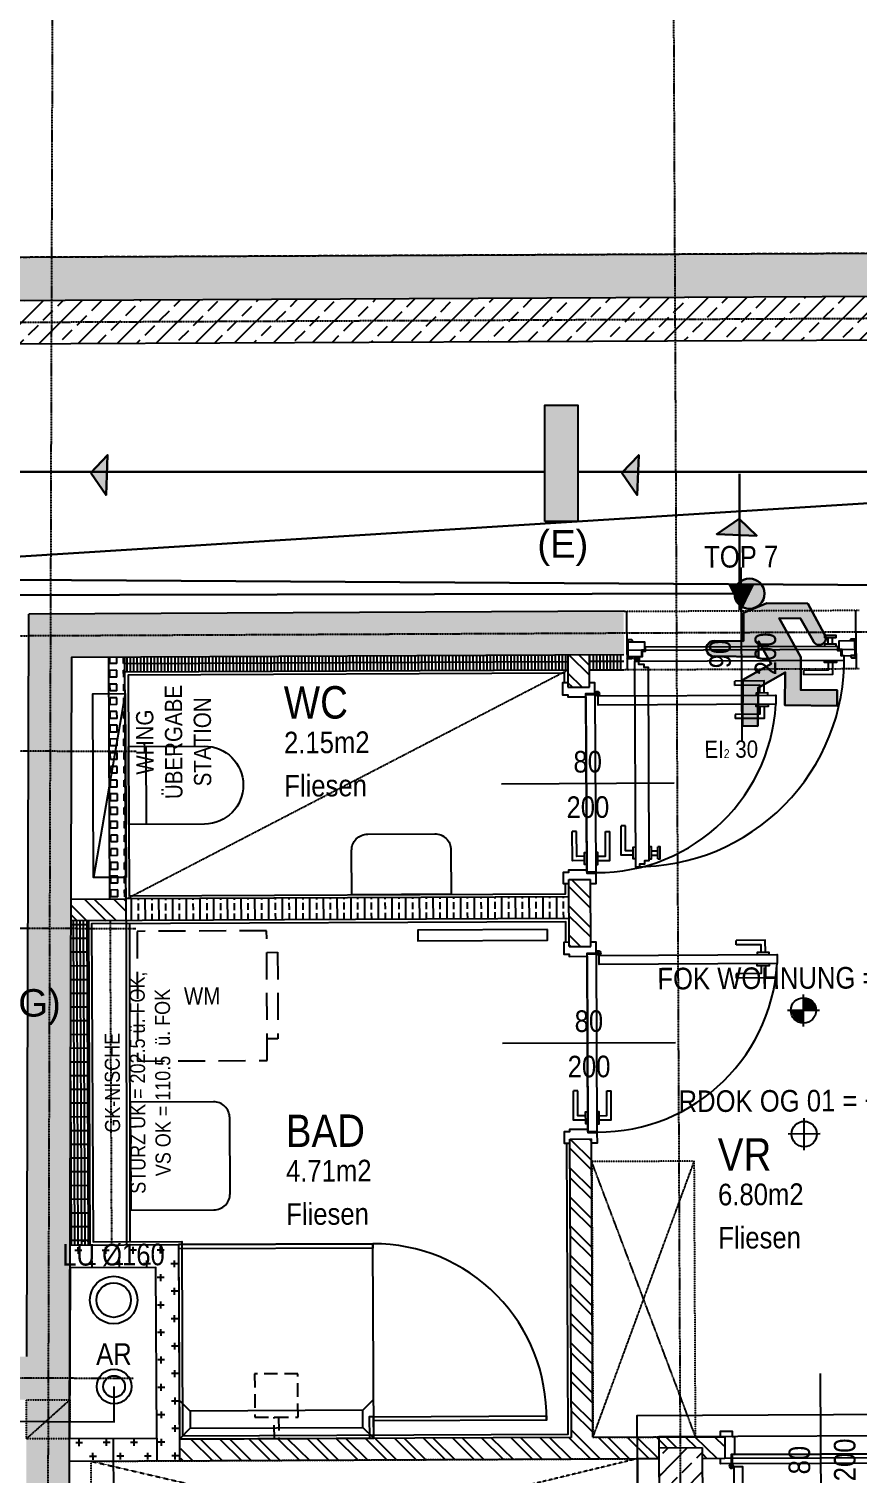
# Model space of a CAD drawing. Header units: millimetres. Extents: x -378801 to -302223, y -36469 to 154078.
# Drawn here: x -346078 to -342238, y 30351 to 37036 of the extents above; entities that cross this region are included whole.
import ezdxf
from ezdxf.enums import TextEntityAlignment as Align

# ---------------------------------------------------------------- set-up
doc = ezdxf.new("R2010")
doc.units = ezdxf.units.MM
for name, pattern in [('HIDDEN', [0.375, 0.25, -0.125]), ('HIDDEN2', [0.1875, 0.125, -0.0625]), ('STRICHLINIE', [0.75, 0.5, -0.25]), ('STRICHPUNKT', [1, 0.5, -0.25, 0, -0.25])]:
    doc.linetypes.add(name, pattern=pattern)
for name, color, linetype in [('00_HLP---------M0', 6, 'Continuous'), ('01-ANS-G00-L01-M0', 8, 'Continuous'), ('01-BFL-G00-L01-M0', 10, 'Continuous'), ('01-SYM-G00-L01-M0', 8, 'Continuous'), ('01-TXT---------M0', 1, 'Continuous'), ('01-TXT---------PP', 1, 'Continuous'), ('01-TXT-G00-L01-M0', 1, 'Continuous'), ('02-ANS-G00-L01-M0', 8, 'Continuous'), ('02-AXO-G00-L01-M0', 8, 'STRICHPUNKT'), ('02-FIL-G00-L01-LILA', 223, 'Continuous'), ('02-FIL-G00-L01-ORANGE', 40, 'Continuous'), ('02-FIL-G00-L01-STB', 8, 'Continuous'), ('02-FLI-G00-L01-M0', 141, 'Continuous'), ('02-HID-G00-L01-M0', 8, 'HIDDEN2'), ('02-TWA---------M0', 4, 'Continuous'), ('02-TWA-G00-L01-M0', 4, 'Continuous'), ('02-WDA-G00-L01-M0', 8, 'Continuous'), ('02-ZWA---------M0', 2, 'Continuous'), ('02-ZWA-G00-L01-M0', 2, 'Continuous'), ('03-ANS-G00-L01-M0', 8, 'Continuous'), ('03-HID-G00-L01-M0', 8, 'HIDDEN2'), ('03-SYM-G00-L01-M0', 8, 'Continuous'), ('05-STO---------M0', 1, 'Continuous'), ('05-STO--------M0', 1, 'Continuous'), ('05-SYM---------M0', 8, 'Continuous'), ('05-SYM--------M0', 8, 'Continuous'), ('05-SYM-G00-L01-M0', 8, 'Continuous'), ('05-TXT--------M0', 8, 'Continuous'), ('05-TXT-G00-L01-M0', 8, 'Continuous'), ('05_HLP---------M0', 6, 'Continuous'), ('07-SAN-G00-L01-FBHZG-EVERT', 8, 'Continuous'), ('07-SAN-G00-L01-M0', 8, 'Continuous'), ('07-SYM-G00-L01-M0', 8, 'STRICHPUNKT'), ('07_MOB-G00-L01-M0', 6, 'HIDDEN2')]:
    doc.layers.add(name, color=color, linetype=linetype)
doc.styles.add('ARIAL', font='arial.ttf', dxfattribs={"width": 0.85})
doc.styles.get("Standard").update_dxf_attribs({"font": 'arial.ttf'})
pattern_1 = [(44.82971, (-389052.15, -18110.56), (-89.53527, 90.06906), []), (44.82971, (-388962.35, -18110.83), (-89.53527, 90.06906), [63.5, -31.75])]
pattern_2 = [(90.26447, (-337081.752, 30520.496), (-15.87483, -0.073276), []), (180.2645, (-337081.75, 30520.496), (0.2931, -63.49932), [])]
pattern_3 = [(135.2645, (-337081.75, 30520.5), (-67.0403, -67.6621), []), (135.2645, (-337081.96, 30565.4), (-67.0403, -67.6621), [])]

# ---------------------------------------------------------------- blocks, each defined once
blk = doc.blocks.new('TÜR-80_10er-WAND')
at = {"layer": '00_HLP---------M0'}
for points in [[(-0.3575, 0.027), (-0.3575, 0.083), (-0.2225, 0.083)], [(-0.2225, 0.063), (-0.2225, 0.083)], [(0.4, 0.017), (-0.4, 0.017)], [(-0.375, 0.017), (-0.375, 0.027), (-0.32, 0.027), (-0.32, 0.017)], [(-0.3375, 0.027), (-0.3375, 0.063), (-0.2225, 0.063)], [(-0.375, -0.025), (-0.375, -0.035), (-0.32, -0.035), (-0.32, -0.025)], [(-0.3575, -0.035), (-0.3575, -0.091), (-0.2225, -0.091)], [(-0.3375, -0.035), (-0.3375, -0.071), (-0.2225, -0.071)], [(-0.2225, -0.071), (-0.2225, -0.091)]]:
    blk.add_lwpolyline(points, dxfattribs=at)
blk.add_lwpolyline([(0.4115, -0.025), (-0.4115, -0.025), (-0.4115, -0.025), (-0.4115, 0.017), (0.4115, 0.017)], close=True, dxfattribs=at)
at = {"layer": '02-ZWA---------M0'}
for points in [[(-0.445, 0.1), (-0.445, 0)], [(0.445, 0.1), (0.445, 0)]]:
    blk.add_lwpolyline(points, dxfattribs=at)
at = {"layer": '05-STO--------M0'}
for points in [[(-0.465, 0.1), (-0.465, 0.125), (-0.41, 0.125), (-0.41, 0.1), (-0.4, 0.1), (-0.4, 0.017), (-0.415, 0.017), (-0.415, -0.025), (-0.465, -0.025), (-0.465, 0)], [(0.465, 0.1), (0.465, 0.125), (0.41, 0.125), (0.41, 0.1), (0.4, 0.1), (0.4, 0.017), (0.415, 0.017), (0.415, -0.025), (0.465, -0.025), (0.465, 0)]]:
    blk.add_lwpolyline(points, dxfattribs=at)
at = {"layer": '05-SYM---------M0'}
for points in [[(0.352, -0.8085), (0.296, -0.8085), (0.296, -0.6735)], [(0.316, -0.6735), (0.296, -0.6735)], [(0.352, -0.7885), (0.316, -0.7885), (0.316, -0.6735)], [(0.414, -0.8085), (0.47, -0.8085), (0.47, -0.6735)], [(0.414, -0.7885), (0.45, -0.7885), (0.45, -0.6735)], [(0.45, -0.6735), (0.47, -0.6735)], [(0.362, -0.826), (0.352, -0.826), (0.352, -0.771), (0.362, -0.771)], [(0.404, -0.826), (0.414, -0.826), (0.414, -0.771), (0.404, -0.771)]]:
    blk.add_lwpolyline(points, dxfattribs=at)
at = {"layer": '05-SYM--------M0'}
blk.add_lwpolyline([(0.404, -0.0395), (0.404, -0.8625), (0.404, -0.8625), (0.362, -0.8625), (0.362, -0.0395)], close=True, dxfattribs=at)
for points in [[(0.41, -0.036), (0.42, -0.036)], [(0.415, -0.031), (0.415, -0.041)]]:
    blk.add_lwpolyline(points, dxfattribs=at)
blk.add_circle((0.415, -0.036), 0.01, dxfattribs=at)
blk.add_arc((0.415, -0.036), 0.8282, 176.33088, 266.33088, dxfattribs=at)
blk = doc.blocks.new('05-TXT')
at = {"layer": '05-TXT--------M0'}
blk.add_line((-0.4, 0), (0.4, 0), dxfattribs=at)
at = {"layer": '05-TXT--------M0', "color": 8, "style": 'ARIAL', "width": 0.85}
blk.add_attdef('BREITE', text='', height=0.1, dxfattribs=at).set_placement((0, 0.05), align=Align.CENTER)
blk.add_attdef('HÖHE', text='', height=0.1, rotation=360, dxfattribs=at).set_placement((0, -0.06), align=Align.TOP_CENTER)
blk = doc.blocks.new('01-SQM')
at = {"layer": '01-TXT---------M0', "color": 1, "style": 'ARIAL', "width": 0.85}
blk.add_attdef('ROOM', (0, 0), '', height=0.15, dxfattribs=at)
blk.add_attdef('AREA', text='', height=0.1, dxfattribs=at).set_placement((0, -0.06), align=Align.TOP_LEFT)
at = {"layer": '01-TXT---------PP', "color": 1, "style": 'ARIAL', "width": 0.85}
blk.add_attdef('NR', text='', height=0.15, dxfattribs=at).set_placement((-0.1173, 0), align=Align.RIGHT)
blk.add_attdef('FLOOR', text='', height=0.1, dxfattribs=at).set_placement((0, -0.26), align=Align.TOP_LEFT)
blk = doc.blocks.new('WET')
at = {"layer": '02-TWA---------M0'}
for points in [[(-0.53, 0), (-0.53, 0.2)], [(0.53, 0), (0.53, 0.2)]]:
    blk.add_lwpolyline(points, dxfattribs=at)
at = {"layer": '02-ZWA---------M0'}
for points in [[(-0.53, 0), (-0.53, -0.07)], [(0.53, 0), (0.53, -0.07)]]:
    blk.add_lwpolyline(points, dxfattribs=at)
at = {"layer": '05-STO---------M0'}
for points in [[(-0.525, 0.058), (-0.505, 0.058), (-0.505, 0.063, 0.414214), (-0.51, 0.068), (-0.53, 0.068)], [(0.525, 0.058), (0.505, 0.058), (0.505, 0.063, -0.414214), (0.51, 0.068), (0.53, 0.068)], [(-0.525, -0.01), (-0.505, -0.01), (-0.505, -0.015, -0.414214), (-0.51, -0.02), (-0.53, -0.02)], [(0.525, -0.01), (0.505, -0.01), (0.505, -0.015, 0.414214), (0.51, -0.02), (0.53, -0.02)]]:
    blk.add_lwpolyline(points, format="xyb", close=True, dxfattribs=at)
for points in [[(-0.464, -0.01), (-0.525, -0.01), (-0.525, 0.058), (-0.45, 0.058), (-0.45, 0.058), (-0.45, 0.058), (-0.45, 0.0195), (-0.464, 0.0195), (-0.464, -0.01)], [(0.464, -0.01), (0.525, -0.01), (0.525, 0.058), (0.45, 0.058), (0.45, 0.058), (0.45, 0.058), (0.45, 0.0195), (0.464, 0.0195), (0.464, -0.01)]]:
    blk.add_lwpolyline(points, dxfattribs=at)
at = {"layer": '05-SYM---------M0'}
for p, q in [((-0.422, -0.908), (-0.392, -0.908)), ((-0.422, -0.928), (-0.392, -0.928))]:
    blk.add_line(p, q, dxfattribs=at)
for points in [[(0.53, 0.018), (-0.53, 0.018)], [(-0.432, -0.061), (-0.432, -0.061), (-0.452, -0.061), (-0.452, -0.046), (-0.476, -0.046), (-0.476, -0.032), (-0.496, -0.032), (-0.496, -0.982), (-0.476, -0.982), (-0.476, -0.968), (-0.452, -0.968), (-0.452, -0.953), (-0.432, -0.953), (-0.432, -0.061)], [(-0.491, -0.021), (-0.481, -0.021)], [(-0.486, -0.026), (-0.486, -0.016)], [(-0.506, -0.928), (-0.562, -0.928), (-0.562, -0.793)], [(-0.542, -0.793), (-0.562, -0.793)], [(-0.506, -0.908), (-0.542, -0.908), (-0.542, -0.793)], [(-0.496, -0.9455), (-0.506, -0.9455), (-0.506, -0.8905), (-0.496, -0.8905)], [(-0.432, -0.9455), (-0.422, -0.9455), (-0.422, -0.8905), (-0.432, -0.8905)], [(-0.392, -0.9455), (-0.382, -0.9455), (-0.382, -0.8905), (-0.392, -0.8905)], [(-0.392, -0.9455), (-0.392, -0.8905)]]:
    blk.add_lwpolyline(points, dxfattribs=at)
blk.add_circle((-0.486, -0.021), 0.01, dxfattribs=at)
blk.add_arc((-0.486, -0.021), 0.9611, 269.40381, 0.65581, dxfattribs=at)
at = {"layer": '05_HLP---------M0'}
for p, q in [((0.401, 0.043), (0.401, 0.073)), ((0.421, 0.043), (0.421, 0.073))]:
    blk.add_line(p, q, dxfattribs=at)
for points in [[(0.4385, 0.073), (0.4385, 0.083), (0.3835, 0.083), (0.3835, 0.073)], [(0.4385, 0.073), (0.3835, 0.073)], [(-0.446, 0.033), (-0.446, 0.033), (-0.446, 0.013), (-0.461, 0.013), (-0.461, -0.011), (-0.475, -0.011), (-0.475, -0.031), (0.475, -0.031), (0.475, -0.011), (0.461, -0.011), (0.461, 0.013), (0.446, 0.013), (0.446, 0.033), (-0.446, 0.033)], [(0.4385, 0.033), (0.4385, 0.043), (0.3835, 0.043), (0.3835, 0.033)], [(0.421, -0.041), (0.421, -0.097), (0.286, -0.097)], [(0.401, -0.041), (0.401, -0.077), (0.286, -0.077)], [(0.4385, -0.031), (0.4385, -0.041), (0.3835, -0.041), (0.3835, -0.031)], [(0.286, -0.077), (0.286, -0.097)]]:
    blk.add_lwpolyline(points, dxfattribs=at)
blk = doc.blocks.new('00-top')
blk.add_lwpolyline([(0, 0, 0, 0.125, 0), (-0.125, 0, 0.125, 0.125, 0)], format="xyseb")
at = {"layer": '01-TXT---------M0', "color": 8, "style": 'ARIAL', "width": 0.85}
for tag, p in [('NUMBER', (-0.3, 0)), ('TOP', (-0.65, 0))]:
    blk.add_attdef(tag, text='', height=0.1, rotation=90, dxfattribs=at).set_placement(p, align=Align.MIDDLE_CENTER)
blk = doc.blocks.new('03-rar')
blk.add_circle((0, 0), 0.05)
at = {"layer": '01-TXT---------M0', "color": 8, "style": 'ARIAL', "width": 0.85}
blk.add_attdef('RR', text='', height=0.1, dxfattribs=at).set_placement((0, 0.1), align=Align.CENTER)
blk = doc.blocks.new('01-HK1')
for p, q in [((-0.0005, -0.0742), (-0.0005, 0.0742)), ((0.0737, 0), (-0.0747, 0))]:
    blk.add_line(p, q)
blk.add_circle((-0.0005, 0), 0.0586)
for points in [[(-0.0005, 0.0586), (0.0409, 0.0414), (-0.0005, 0)], [(-0.0005, 0), (0.0581, 0), (0.0409, 0.0414)], [(-0.0591, 0), (-0.0419, -0.0414), (-0.0005, 0)], [(-0.0419, -0.0414), (-0.0005, -0.0586), (-0.0005, 0)]]:
    blk.add_solid(points)
at = {"layer": '01-TXT---------M0', "color": 8, "style": 'ARIAL', "width": 0.85}
blk.add_attdef('HEIGHT', text='', height=0.1, dxfattribs=at).set_placement((0, 0.2), align=Align.TOP_CENTER)
blk = doc.blocks.new('07-Dusche')
for p, q in [((0, 0.9), (0, 0)), ((0.9, 0.9), (0, 0.9)), ((0.9, 0), (0.9, 0.9)), ((0, 0), (0.9, 0))]:
    blk.add_line(p, q)
for points in [[(0, 0.9), (0.9, 0.9), (0.9, 0.88), (0, 0.88)], [(0.05, 0.13), (0, 0.18)], [(0.9, 0.18), (0.85, 0.13)], [(0.9, 0), (0.9, 0.1), (0.88, 0.1), (0.88, 0)], [(0.9, 0.1), (1.7, 0.1), (1.7, 0.08), (0.9, 0.08)], [(0.05, 0.05), (0, 0)], [(0.9, 0), (0.85, 0.05)]]:
    blk.add_lwpolyline(points)
at = {"linetype": 'HIDDEN2', "ltscale": 0.5}
for points in [[(0.35, 0.1), (0.55, 0.1), (0.55, 0.3), (0.35, 0.3)], [(0.44, 0), (0.44, 0.1), (0.46, 0.1), (0.46, 0)]]:
    blk.add_lwpolyline(points, close=True, dxfattribs=at)
blk.add_lwpolyline([(0.85, 0.05), (0.85, 0.13), (0.05, 0.13), (0.05, 0.05), (0.85, 0.05)], close=True)
blk.add_arc((0.9, 0.1), 0.8, 358.56746, 90)
blk = doc.blocks.new('07-WC')
blk.add_lwpolyline([(-0.015, -0.18), (-0.365, -0.18, -1), (-0.365, 0.18, 0), (-0.015, 0.18), (-0.015, -0.18)], format="xyb", close=True)
blk.add_lwpolyline([(-0.095, -0.18), (-0.095, 0.18)])
blk = doc.blocks.new('07-WT-WC')
blk.add_lwpolyline([(1.005, -0.015), (1.005, -0.22, -0.414214), (0.93, -0.295), (0.62, -0.295, -0.414214), (0.545, -0.22), (0.545, -0.015)], format="xyb", close=True)
blk = doc.blocks.new('07-WT60')
blk.add_lwpolyline([(-0.015, 0.25), (-0.4, 0.25, 0.414214), (-0.475, 0.175), (-0.475, -0.175, 0.414214), (-0.4, -0.25), (-0.015, -0.25)], format="xyb", close=True)
blk = doc.blocks.new('07-WM')
at = {"linetype": 'HIDDEN', "ltscale": 0.5}
blk.add_lwpolyline([(0.05, -0.05), (0.05, -0.65), (0.65, -0.65), (0.65, -0.05)], close=True, dxfattribs=at)
blk.add_lwpolyline([(0.65, -0.15), (0.7, -0.15), (0.7, -0.55), (0.65, -0.55)], dxfattribs=at)
blk = doc.blocks.new('01-HK2')
for p, q in [((0, -0.098), (0, 0.098)), ((0.098, 0), (-0.098, 0))]:
    blk.add_line(p, q)
blk.add_circle((0, 0), 0.0773)
at = {"layer": '01-TXT---------M0', "color": 8, "style": 'ARIAL', "width": 0.85}
blk.add_attdef('HEIGHT', text='', height=0.1, rotation=360, dxfattribs=at).set_placement((0, 0.132), align=Align.BOTTOM_CENTER)
blk = doc.blocks.new('Antipanikleuchte-RIVO')
h = blk.add_hatch(color=256)
h.dxf.hatch_style = 1
h.set_gradient(color1=(0, 255, 0), name='SPHERICAL')
h.paths.add_polyline_path([(3719.93, 1926.17), (3719.93, 1922.87), (3731.65, 1922.87), (3731.65, 1926.17)])
at = {"color": 3}
blk.add_lwpolyline([(3719.93, 1926.17), (3731.65, 1926.17), (3731.65, 1922.87), (3719.93, 1922.87)], close=True, dxfattribs=at)
blk = doc.blocks.new('4444444')
at = {"lineweight": 30}
h = blk.add_hatch(color=100, dxfattribs=at)
h.dxf.hatch_style = 1
h.paths.add_polyline_path([(431810.8, 98429.5), (431736, 98429.5), (431806.7, 98326.5)])
h.paths.add_polyline_path([(431814, 98511.5), (431736, 98429.5), (431810.8, 98429.5)])
at = {"color": 102, "lineweight": 30, "true_color": 0x21de37}
blk.add_lwpolyline([(431736, 98429.5), (431806.7, 98326.5), (431736, 98429.5), (431814, 98511.5), (431806.7, 98326.5)], dxfattribs=at)
blk = doc.blocks.new('9809550')
at = {"color": 18, "lineweight": 30, "true_color": 0x000000}
for points in [[(423921.7, 99168.8), (423956.8, 99168.8), (423956.8, 99202.9), (423984.5, 99214.5), (424033.7, 99214.5), (424053.8, 99178.3)], [(424040.2, 99170.9), (424025.2, 99196.7), (423999.7, 99196.8), (424026.2, 99150.3), (424026.2, 99110.9), (424070.2, 99110.9), (424070.2, 99092.3), (424007.5, 99092.3), (424007.5, 99131.7), (423975, 99113.1), (423975, 99067), (423956.5, 99067), (423956.5, 99122.4), (423990.5, 99141.9), (423975.1, 99168.8), (423975.1, 99150.2), (423921.7, 99150.3)]]:
    blk.add_lwpolyline(points, dxfattribs=at)
blk.add_circle((423963.6, 99225.9), 18.1, dxfattribs=at)
for centre, radius, start, end in [((424047.8, 99173.1), 7.96, 195.7299, 41.4005), ((423921.7, 99159.5), 9.27, 89.9849, 270.0151)]:
    blk.add_arc(centre, radius, start, end, dxfattribs=at)
blk = doc.blocks.new('750298750')
h = blk.add_hatch(color=3)
h.paths.add_polyline_path([(426943.6, 99576.9), (426968.1, 99576.8), (426982.5, 99552, 1.25347), (426995.6, 99559.2), (426976.3, 99594), (426929, 99594), (426902.3, 99582.8), (426902.3, 99550), (426868.6, 99550, 1), (426868.6, 99532.2), (426919.9, 99532.1), (426919.9, 99550), (426934.8, 99524.1), (426902.1, 99505.4), (426902.1, 99452.1), (426919.8, 99452.1), (426919.8, 99496.4), (426951.1, 99514.3), (426951.1, 99476.4), (427011.4, 99476.4), (427011.4, 99494.3), (426969.1, 99494.3), (426969.1, 99532.2)])
h.paths.add_polyline_path([(426891.5, 99604.9, 1), (426926.3, 99604.9, 1)])
at = {"xscale": 0.9619413167778113, "yscale": 0.9619413167778113, "zscale": 0.9619413167778113}
blk.add_blockref('9809550', (19080.8, 4155.4), dxfattribs=at)

msp = doc.modelspace()

# ---------------------------------------------------------------- hatches: boundary and pattern name
at = {"layer": '02-FIL-G00-L01-LILA', "true_color": 0x636466}
h = msp.add_hatch(dxfattribs=at)
h.set_pattern_fill('HONEY', color=251, scale=10, angle=107.16870486, style=0)
h.set_pattern_definition([(0.26447, (-337081.752, 30520.496), (47.497575, 27.715835), [31.75, -63.5]), (120.26447, (-337081.752, 30520.496), (-47.751405, 27.27619), [31.75, -63.5]), (60.26447, (-337081.752, 30520.496), (-0.25383, 54.992024), [-63.5, 31.75])])
h.paths.add_polyline_path([(-341706.3243, 35999.2015), (-347122.7239, 35974.1983), (-347322.723, 35974.7927), (-347322.9014, 35914.793), (-347323.3219, 35773.2784), (-341765.4005, 35798.9329), (-341765.4005, 35798.9305), (-341705.4011, 35799.2074)])
at = {"layer": '02-FIL-G00-L01-ORANGE', "true_color": 0x636466}
h = msp.add_hatch(dxfattribs=at)
h.set_pattern_fill('SQUARE', color=251, scale=10, angle=197.16870486, style=0)
h.set_pattern_definition([(90.26447, (-337081.752, 30520.496), (-31.74966, -0.14655), [31.75, -31.75]), (180.26447, (-337081.752, 30520.496), (0.14655, -31.74966), [31.75, -31.75])])
h.paths.add_polyline_path([(-345632.7432, 34131.0643), (-345707.7424, 34130.7181), (-345702.5726, 33010.73), (-345627.5734, 33011.0762)])
h = msp.add_hatch(dxfattribs=at)
h.set_pattern_fill('GRATE', color=251, scale=20, angle=197.16870486, style=0)
h.set_pattern_definition(pattern_2)
h.paths.add_polyline_path([(-343582.765, 34140.5267), (-345632.7432, 34131.0643), (-345632.42, 34061.065), (-343582.4419, 34070.5274)])
h = msp.add_hatch(dxfattribs=at)
h.set_pattern_fill('ANSI32', color=251, scale=10, angle=197.16870486, style=0)
h.set_pattern_definition(pattern_3)
h.paths.add_polyline_path([(-343482.7661, 34140.9882), (-343582.765, 34140.5267), (-343582.0726, 33990.5283), (-343482.0737, 33990.9898)])
h = msp.add_hatch(dxfattribs=at)
h.set_pattern_fill('GRATE', color=251, scale=20, angle=197.16870486, style=0)
h.set_pattern_definition(pattern_2)
h.paths.add_polyline_path([(-343322.7678, 34141.7268), (-343482.7661, 34140.9882), (-343482.4429, 34070.989), (-343322.4447, 34071.7275)])
h = msp.add_hatch(dxfattribs=at)
h.set_pattern_fill('ANSI32', color=251, scale=10, angle=197.16870486, style=0)
h.set_pattern_definition(pattern_3)
h.paths.add_polyline_path([(-343477.9656, 33100.9993), (-343577.9645, 33100.5377), (-343576.5336, 32790.541), (-343476.5347, 32791.0026)])
h = msp.add_hatch(dxfattribs=at)
h.set_pattern_fill('ANSI32', color=251, scale=10, angle=197.16870486, style=0)
h.set_pattern_definition(pattern_3)
h.paths.add_polyline_path([(-345627.5734, 33011.0762), (-345881.6803, 33009.9033), (-345881.9775, 32909.901), (-345627.1119, 32911.0774)])
h = msp.add_hatch(dxfattribs=at)
h.set_pattern_fill('BRASS', color=251, scale=10, angle=197.16870486, style=0)
h.set_pattern_definition([(90.2645, (-337081.75, 30520.496), (-63.49932, -0.2931), []), (90.2645, (-337113.5, 30520.35), (-63.49932, -0.2931), [31.75, -15.875])])
h.paths.add_polyline_path([(-343577.5953, 33020.5386), (-345627.5734, 33011.0762), (-345627.1119, 32911.0772), (-343577.1337, 32920.5397)])
h = msp.add_hatch(dxfattribs=at)
h.set_pattern_fill('GRATE', color=251, scale=20, angle=197.16870486, style=0)
h.set_pattern_definition(pattern_2)
h.paths.add_polyline_path([(-345881.9775, 32909.9008), (-345886.4357, 31409.8643), (-345795.1863, 31410.2855), (-345802.11, 32910.2695)])
h = msp.add_hatch(dxfattribs=at)
h.set_pattern_fill('ANSI32', color=251, scale=10, angle=197.16870486, style=0)
h.set_pattern_definition(pattern_3)
h.paths.add_polyline_path([(-343472.4266, 31901.0121), (-343572.4256, 31900.5505), (-343566.0558, 30520.5652), (-345376.0365, 30512.2106), (-345375.5749, 30412.2117), (-343440.5955, 30421.1433), (-343160.5985, 30422.4357), (-343160.8293, 30472.4352), (-342960.8314, 30473.3583), (-342960.6006, 30423.3589), (-342860.6017, 30423.8204), (-342861.0633, 30523.8193), (-343466.0568, 30521.0268)])
h = msp.add_hatch(dxfattribs=at)
h.set_pattern_fill('CROSS', color=251, scale=10, angle=197.16870486, style=0)
h.set_pattern_definition([(90.2645, (-337081.75, 30520.496), (-63.79243, 63.2062), [31.75, -95.25]), (180.2645, (-337065.95, 30536.444), (-63.2062, -63.79243), [31.75, -95.25])])
h.paths.add_polyline_path([(-345380.1907, 31412.201), (-345886.4357, 31409.8643), (-345886.7478, 31304.8617), (-345484.7049, 31306.7175), (-345481.0584, 30516.7259), (-345889.0958, 30514.8425), (-345889.4079, 30409.8399), (-345375.5749, 30412.2117)])
at = {"layer": '02-FIL-G00-L01-STB', "true_color": 0x636466}
h = msp.add_hatch(dxfattribs=at)
h.set_pattern_fill('ANSI33', color=251, scale=20, angle=107.16870486, style=0)
h.set_pattern_definition(pattern_1)
h.paths.add_polyline_path([(-341765.4005, 35798.9329), (-347323.3219, 35773.2784), (-347323.9164, 35573.2735), (-341764.4773, 35598.9306)])
h = msp.add_hatch(dxfattribs=at)
h.set_pattern_fill('ANSI33', color=251, scale=20, angle=107.16870486, style=0)
h.set_pattern_definition(pattern_1)
h.paths.add_polyline_path([(-345878.3515, 34129.9306), (-343322.7678, 34141.7268), (-343323.6909, 34341.7246), (-346077.6089, 34329.0129), (-346087.8169, 30894.3675), (-352617.7881, 30913.7751), (-352619.9874, 30173.7784), (-352419.9883, 30173.184), (-352418.3834, 30713.1816), (-352218.3843, 30712.5872), (-346088.4113, 30694.3684), (-346104.2097, 25378.7948), (-347137.3089, 25374.0262), (-347136.3857, 25174.0283), (-345306.4639, 25182.475), (-345306.8332, 25262.4741), (-345307.3871, 25382.4728), (-345904.3578, 25379.7173)])
h = msp.add_hatch(dxfattribs=at)
h.set_pattern_fill('ANSI33', color=251, scale=20, angle=107.16870486, style=0)
h.set_pattern_definition([(45.2645, (-337081.75, 30520.5), (-90.216, 89.387), []), (45.2645, (-336991.95, 30520.91), (-90.216, 89.387), [63.5, -31.75])])
h.paths.add_polyline_path([(-342960.8314, 30473.3583), (-343160.8293, 30472.4352), (-343156.1904, 29467.4459), (-342956.1925, 29468.369)])

# ---------------------------------------------------------------- linework, layer by layer
at = {"color": 4, "lineweight": 30}
for points in [[(-334384.3353, 35331.9441), (-346388.6242, 34578.2798)], [(-335491.7132, 34422.3143), (-346388.1164, 34488.8235)], [(-342741.6903, 34423.4453), (-346387.9869, 34416.8829)]]:
    msp.add_lwpolyline(points, dxfattribs=at)
at = {"color": 100, "lineweight": 30}
for points in [[(-343688.6331, 34986.4143), (-346629.8787, 34986.8731), (-346629.2648, 34645.7765)], [(-337391.501, 34986.4143), (-343536.8491, 34986.4143)], [(-342788.3455, 34347.9611), (-342788.2472, 34978.0956)]]:
    msp.add_lwpolyline(points, dxfattribs=at)
at = {"layer": '01-ANS-G00-L01-M0', "color": 251, "true_color": 0x636466}
for points in [[(-345889.0958, 30514.8424), (-345486.0584, 30516.7028), (-345489.7049, 31306.6944), (-345886.7478, 31304.8617), (-345889.0958, 30514.8424)], [(-342855.6017, 30423.8435), (-341965.6112, 30427.9516)]]:
    msp.add_lwpolyline(points, dxfattribs=at)
at = {"layer": '01-BFL-G00-L01-M0', "color": 251, "linetype": 'STRICHLINIE', "true_color": 0x636466}
msp.add_lwpolyline([(-319416.5237, 51712.0812), (-319485.1443, 38295.6762), (-319500.6709, 36101.7077), (-346703.3408, 35976.1342), (-346697.3757, 37975.8361), (-346708.941, 51910.465)], dxfattribs=at)
at = {"layer": '02-ANS-G00-L01-M0', "color": 251, "true_color": 0x636466}
msp.add_lwpolyline([(-345627.1119, 32911.0772), (-345625.1881, 31411.0701)], dxfattribs=at)
at = {"layer": '02-AXO-G00-L01-M0', "color": 251, "true_color": 0x636466}
for points in [[(-345960.5707, 40061.6243), (-346027.145, 17661.7233)], [(-343010.6104, 19593.0126), (-343104.7728, 39992.7953)], [(-347423.621, 35672.8143), (-322105.9141, 35789.6773), (-322105.9141, 35789.6773)], [(-347427.9306, 34222.779), (-322099.2212, 34339.6927), (-322099.2212, 34339.6927)], [(-345579.4974, 33692.8691), (-366597.9051, 33755.3375)], [(-345581.9345, 32872.8727), (-366600.3422, 32935.3411)], [(-345593.1163, 30792.8588), (-366606.5241, 30855.3503)]]:
    msp.add_lwpolyline(points, dxfattribs=at)
at = {"layer": '02-FLI-G00-L01-M0', "color": 251, "true_color": 0x636466}
for points in [[(-343597.1648, 34010.4588), (-343597.3725, 34055.4583), (-345617.351, 34046.1344), (-345612.6428, 33026.1453), (-343592.6644, 33035.4692), (-343592.8721, 33080.4687)], [(-343591.6258, 32810.4716), (-343592.0643, 32905.4706), (-345787.0409, 32895.3389), (-345780.2557, 31425.3545), (-345370.2601, 31427.247), (-345366.1058, 30527.2566), (-343581.1248, 30535.4958), (-343587.3331, 31880.4815)], [(-345612.0926, 32896.0964), (-345610.2073, 31426.0895)]]:
    msp.add_lwpolyline(points, dxfattribs=at)
at = {"layer": '02-HID-G00-L01-M0', "color": 251, "true_color": 0x636466}
for points in [[(-343323.6909, 34341.7246), (-342233.7025, 34346.7559)], [(-346088.9463, 30514.3692), (-345888.5646, 30693.7744)]]:
    msp.add_lwpolyline(points, dxfattribs=at)
at = {"layer": '02-HID-G00-L01-M0', "color": 251, "ltscale": 0.5, "true_color": 0x636466}
for points in [[(-343322.4447, 34071.7275), (-342232.4563, 34076.7587)], [(-345702.1111, 32910.7311), (-345695.1874, 31410.747)]]:
    msp.add_lwpolyline(points, dxfattribs=at)
at = {"layer": '02-HID-G00-L01-M0', "color": 251, "true_color": 0x636466}
msp.add_lwpolyline([(-346088.4113, 30694.3684), (-345888.5646, 30693.7744), (-345889.0996, 30513.7752), (-346088.9463, 30514.3692)], close=True, dxfattribs=at)
at = {"layer": '02-TWA-G00-L01-M0', "color": 251, "true_color": 0x636466}
for p, q in [((-341765.4005, 35798.9329), (-347323.3219, 35773.2784)), ((-347323.9164, 35573.2735), (-341764.4773, 35598.9306)), ((-346087.8169, 30894.3675), (-346077.6089, 34329.0129)), ((-343323.6909, 34341.7246), (-346077.6089, 34329.0129)), ((-343160.8293, 30472.4352), (-343156.1904, 29467.4459)), ((-342960.8314, 30473.3583), (-342956.1925, 29468.369))]:
    msp.add_line(p, q, dxfattribs=at)
for points in [[(-345904.3578, 25379.7173), (-345878.3515, 34129.9306), (-343322.7678, 34141.7268)], [(-343160.8293, 30472.4352), (-342960.8314, 30473.3583)]]:
    msp.add_lwpolyline(points, dxfattribs=at)
at = {"layer": '02-WDA-G00-L01-M0', "color": 251, "true_color": 0x636466}
msp.add_line((-341696.3244, 35999.2514), (-347122.7239, 35974.1983), dxfattribs=at)
at = {"layer": '02-ZWA-G00-L01-M0', "color": 251, "true_color": 0x636466}
for p, q in [((-345702.5726, 33010.73), (-345707.7424, 34130.7181)), ((-345627.1119, 32911.0772), (-345632.7432, 34131.0643)), ((-343582.765, 34140.5267), (-343582.0726, 33990.5283)), ((-345632.42, 34061.065), (-343582.4419, 34070.5274)), ((-343576.5336, 32790.541), (-343577.9645, 33100.5377)), ((-345881.87, 33009.9024), (-345627.5734, 33011.0762)), ((-343577.5953, 33020.5386), (-345627.5734, 33011.0762)), ((-343577.1337, 32920.5397), (-345881.9775, 32909.9008)), ((-343566.0558, 30520.5652), (-343572.4256, 31900.5505)), ((-343466.0568, 30521.0268), (-343472.4266, 31901.0121)), ((-345886.4357, 31409.8643), (-345385.1907, 31412.1779)), ((-345385.1907, 31412.1779), (-345380.5748, 30412.1886)), ((-345489.7049, 31306.6944), (-345886.7478, 31304.8617)), ((-345486.0584, 30516.7028), (-345489.7049, 31306.6944)), ((-345889.0958, 30514.8425), (-345486.0584, 30516.7028)), ((-343466.0568, 30521.0268), (-342856.0633, 30523.8424)), ((-345889.4079, 30409.8399), (-343440.5955, 30421.1433))]:
    msp.add_line(p, q, dxfattribs=at)
for points in [[(-343482.0737, 33990.9898), (-343482.7661, 34140.9882)], [(-343482.4429, 34070.989), (-343322.4447, 34071.7275)], [(-343476.5347, 32791.0026), (-343477.9656, 33100.9993)], [(-345802.11, 32910.2695), (-345795.1863, 31410.2855)], [(-343566.0558, 30520.5652), (-345381.0364, 30512.1875)], [(-343440.5955, 30421.1433), (-343160.5985, 30422.4357)], [(-342960.6006, 30423.3589), (-342855.6017, 30423.8435)]]:
    msp.add_lwpolyline(points, dxfattribs=at)
at = {"layer": '03-ANS-G00-L01-M0', "color": 251, "true_color": 0x636466}
for points in [[(-343260.5974, 30421.9741), (-343261.5206, 30621.972), (-341746.5367, 30628.9649), (-341696.5373, 30629.1957), (-341696.0757, 30529.1968), (-343161.0601, 30522.4346), (-343145.6202, 27177.4703), (-343245.6191, 27177.0087)], [(-345486.0584, 30516.7028), (-345485.5737, 30411.7039), (-343160.5985, 30422.4357), (-343260.5974, 30421.9741), (-343259.6743, 30221.9762), (-345684.6484, 30210.7829), (-345684.6484, 30210.7829), (-345686.0563, 30515.7797)]]:
    msp.add_lwpolyline(points, close=True, dxfattribs=at)
at = {"layer": '03-HID-G00-L01-M0', "color": 251, "true_color": 0x636466}
msp.add_lwpolyline([(-345627.5734, 33011.0762), (-343582.4419, 34070.5274)], dxfattribs=at)
at = {"layer": '03-SYM-G00-L01-M0', "color": 251, "true_color": 0x636466}
msp.add_lwpolyline([(-346321.4527, 30595.0606), (-345683.2916, 30593.1639), (-345683.1877, 30755.7955)], dxfattribs=at)
for centre, radius in [((-345685.034, 31155.7912), 110), ((-345683.1877, 30755.7955), 80)]:
    msp.add_circle(centre, radius, dxfattribs=at)
at = {"layer": '07-SAN-G00-L01-FBHZG-EVERT', "color": 251, "true_color": 0x636466}
msp.add_lwpolyline([(-345628.035, 33111.0751), (-345778.0334, 33110.3827), (-345781.9569, 33960.3737), (-345631.9585, 33961.0661)], close=True, dxfattribs=at)
msp.add_lwpolyline([(-345631.9585, 33961.0661), (-345778.0334, 33110.3827)], dxfattribs=at)
at = {"layer": '07-SAN-G00-L01-M0', "color": 251, "true_color": 0x636466}
msp.add_lwpolyline([(-343676.9018, 32870.0786), (-344276.8955, 32867.3091), (-344276.6647, 32817.3097), (-343676.6711, 32820.0791)], close=True, dxfattribs=at)
at = {"layer": '07_MOB-G00-L01-M0', "color": 251, "true_color": 0x636466}
for points in [[(-343471.942, 31796.0132), (-343466.0568, 30521.0268), (-342991.0619, 30523.2193), (-342996.947, 31798.2057), (-343471.942, 31796.0132)], [(-345789.4089, 30410.3015), (-343260.5974, 30421.9741), (-343257.8279, 29821.9805), (-345786.6394, 29810.3079), (-345789.4089, 30410.3015)]]:
    msp.add_lwpolyline(points, close=True, dxfattribs=at)
for points in [[(-342991.0619, 30523.2193), (-343471.942, 31796.0132)], [(-343466.0568, 30521.0268), (-342996.947, 31798.2057)], [(-343260.5974, 30421.9741), (-345786.6394, 29810.3079)], [(-345789.4089, 30410.3015), (-343257.8279, 29821.9805)]]:
    msp.add_lwpolyline(points, dxfattribs=at)

# ---------------------------------------------------------------- block references
at = {"xscale": 45.96337988778034, "yscale": 45.96337988778034, "zscale": 45.96337988778034, "rotation": 90.0000000000849}
msp.add_blockref('Antipanikleuchte-RIVO', (-255155.2823, -136224.2172), dxfattribs=at)
at = {"color": 102, "lineweight": 30, "true_color": 0x21de37}
for p in [(-777527.2746, -63446.9946), (-775067.9595, -63447.3783)]:
    msp.add_blockref('4444444', p, dxfattribs=at)
at = {"color": 102, "lineweight": 30, "true_color": 0x21de37, "rotation": 270.0000000001257}
msp.add_blockref('4444444', (-441219.4491, 466505.3534), dxfattribs=at)
at = {"color": 102, "lineweight": 30, "true_color": 0x21de37, "xscale": 4.006823643639398, "yscale": 4.006823643639398, "zscale": 4.006823643639398, "rotation": 359.4714954982038}
msp.add_blockref('750298750', (-2056898.7371, -348880.6247), dxfattribs=at)
at = {"layer": '01-SYM-G00-L01-M0', "color": 251, "true_color": 0x636466}
ref = msp.add_blockref('00-top', (-342778.6967, 34344.2403), dxfattribs=dict(at, xscale=1000, yscale=1000, zscale=1000, rotation=270.2644673199929))
ref.add_attrib('TOP', 'TOP 7', dxfattribs={"layer": '01-TXT---------M0', "color": 8, "height": 100, "rotation": 0.26446732, "style": 'ARIAL', "width": 0.85}).set_placement((-342779.8507, 34594.2376), align=Align.MIDDLE_CENTER)
at = {"layer": '01-SYM-G00-L01-M0', "color": 251, "true_color": 0x636466, "xscale": 1000, "yscale": 1000, "zscale": 1000, "rotation": 0.2644673286167905}
msp.add_blockref('01-HK1', (-342490.9262, 32495.5489), dxfattribs=at).add_auto_attribs({'HEIGHT': 'FOK WOHNUNG = +1.93'})
at = {"layer": '01-SYM-G00-L01-M0', "color": 251, "true_color": 0x636466}
ref = msp.add_blockref('01-HK2', (-342488.2861, 31923.5744), dxfattribs=dict(at, xscale=757.5757580624575, yscale=757.5757580613007, zscale=757.5757580681662, rotation=0.2644672831925656))
ref.add_attrib('HEIGHT', 'RDOK OG 01 = +1.79', dxfattribs={"layer": '01-TXT---------M0', "color": 8, "height": 100, "rotation": 0.26446728, "style": 'ARIAL', "width": 0.85}).set_placement((-342488.6287, 31997.7924), align=Align.BOTTOM_CENTER)
at = {"layer": '01-TXT-G00-L01-M0', "color": 251, "true_color": 0x636466, "xscale": 1000, "yscale": 1000, "zscale": 1000, "rotation": 0.2644673028666128}
for p, values in [((-344896.8629, 33844.4579), {'ROOM': 'WC', 'AREA': '2.15m2', 'FLOOR': 'Fliesen'}), ((-344887.7379, 31863.0902), {'ROOM': 'BAD', 'AREA': '4.71m2', 'FLOOR': 'Fliesen'}), ((-342887.5063, 31753.7104), {'ROOM': 'VR', 'AREA': '6.80m2', 'FLOOR': 'Fliesen'})]:
    msp.add_blockref('01-SQM', p, dxfattribs=at).add_auto_attribs(values)
at = {"layer": '03-SYM-G00-L01-M0', "color": 251, "true_color": 0x636466}
ref = msp.add_blockref('03-rar', (-345685.034, 31155.7912), dxfattribs=dict(at, xscale=1600.000000298866, yscale=1600.000000298866, zscale=1600.000000298866, rotation=0.2644673121339851))
ref.add_attrib('RR', 'LÜ %%C160', dxfattribs={"layer": '01-TXT---------M0', "color": 8, "height": 100, "rotation": 0.26446731, "style": 'ARIAL', "width": 0.85}).set_placement((-345685.7725, 31315.7895), align=Align.CENTER)
at = {"layer": '03-SYM-G00-L01-M0', "color": 251, "true_color": 0x636466, "xscale": 1000, "yscale": 1000, "zscale": 1000, "rotation": 0.2644673117402065}
msp.add_blockref('03-rar', (-345683.1877, 30755.7955), dxfattribs=at).add_auto_attribs({'RR': 'AR'})
at = {"layer": '05-SYM-G00-L01-M0', "color": 251, "true_color": 0x636466, "yscale": 1000, "zscale": 1000}
for name, p, xscale, rotation in [('WET', (-342777.7736, 34144.2424), 1000, 0.2644672634347058), ('TÜR-80_10er-WAND', (-343480.0196, 33545.9946), 1000, 90.26446605014127), ('TÜR-80_10er-WAND', (-343474.4807, 32346.0074), 1000, 90.26446605014127), ('TÜR-80_10er-WAND', (-342410.6065, 30425.8975), -1000, 0.2644683619551102)]:
    msp.add_blockref(name, p, dxfattribs=dict(at, xscale=xscale, rotation=rotation))
at = {"layer": '05-TXT-G00-L01-M0', "color": 251, "true_color": 0x636466, "xscale": 1000, "yscale": 1000, "zscale": 1000}
for p, rotation, values in [((-342777.7736, 34144.2424), 90.26446733771608, {'BREITE': '90', 'HÖHE': '200'}), ((-343490.0922, 33545.9478), 0.2658442253417139, {'BREITE': '80', 'HÖHE': '200'}), ((-343484.5485, 32345.9613), 0.2624019342661773, {'BREITE': '80', 'HÖHE': '200'}), ((-342410.5603, 30415.8976), 90.26446731840849, {'BREITE': '80', 'HÖHE': '200'})]:
    msp.add_blockref('05-TXT', p, dxfattribs=dict(at, rotation=rotation)).add_auto_attribs(values)
at = {"layer": '07-SAN-G00-L01-M0', "color": 251, "true_color": 0x636466, "xscale": 1000, "yscale": 1000, "zscale": 1000}
for name, p, rotation in [('07-WC', (-345629.9967, 33536.0706), 180.2644672667537), ('07-WT-WC', (-343577.5459, 33020.5388), 180.2644672667537), ('07-WM', (-345627.1119, 32911.0772), 0.2644672650792867), ('07-WT60', (-345622.0806, 31821.0889), 180.2644672674549), ('07-Dusche', (-345381.0364, 30512.1875), 0.2644672558968951)]:
    msp.add_blockref(name, p, dxfattribs=dict(at, rotation=rotation))

# ---------------------------------------------------------------- texts
at = {"color": 3, "lineweight": 30, "char_height": 126.96738, "attachment_point": 1, "rotation": 359.99106163}
for s, insert in [('(E)', (-343723.9271, 34717.1217)), ('(2OG)', (-346422.4383, 32593.9496))]:
    msp.add_mtext_dynamic_manual_height_columns(s, width=26879.974359, gutter_width=634.8369, heights=[0], dxfattribs=dict(at, insert=insert))
at = {"layer": '05-TXT-G00-L01-M0', "color": 251, "true_color": 0x636466, "insert": (-342825.9267, 33744.0159), "char_height": 80, "width": 700, "attachment_point": 2, "rotation": 0.2645129, "style": 'ARIAL'}
msp.add_mtext('EI{\\H0.5x;2} 30', dxfattribs=at)
at = {"layer": '07-SAN-G00-L01-FBHZG-EVERT', "color": 251, "true_color": 0x636466, "insert": (-345580.9204, 33736.2992), "char_height": 80, "width": 965.1, "attachment_point": 2, "rotation": 90.26446729, "style": 'ARIAL'}
msp.add_mtext('WHNG \\PÜBERGABE\\PSTATION', dxfattribs=at)
at = {"layer": '07-SYM-G00-L01-M0', "color": 251, "linetype": 'Continuous', "true_color": 0x636466, "style": 'ARIAL'}
for s, insert, char_height, width, attachment_point, rotation in [('GK-NISCHE \\PSTURZ UK = 202.5 ü. FOK, \\PVS OK = 110.5  ü. FOK', (-345726.1489, 32160.6121), 70, 1470, 2, 90.26446729), ('WM', (-345275.5001, 32562.6965), 80, 505.386808, 5, 0.26446729)]:
    msp.add_mtext(s, dxfattribs=dict(at, insert=insert, char_height=char_height, width=width, attachment_point=attachment_point, rotation=rotation))

doc.saveas('drawing.dxf')
